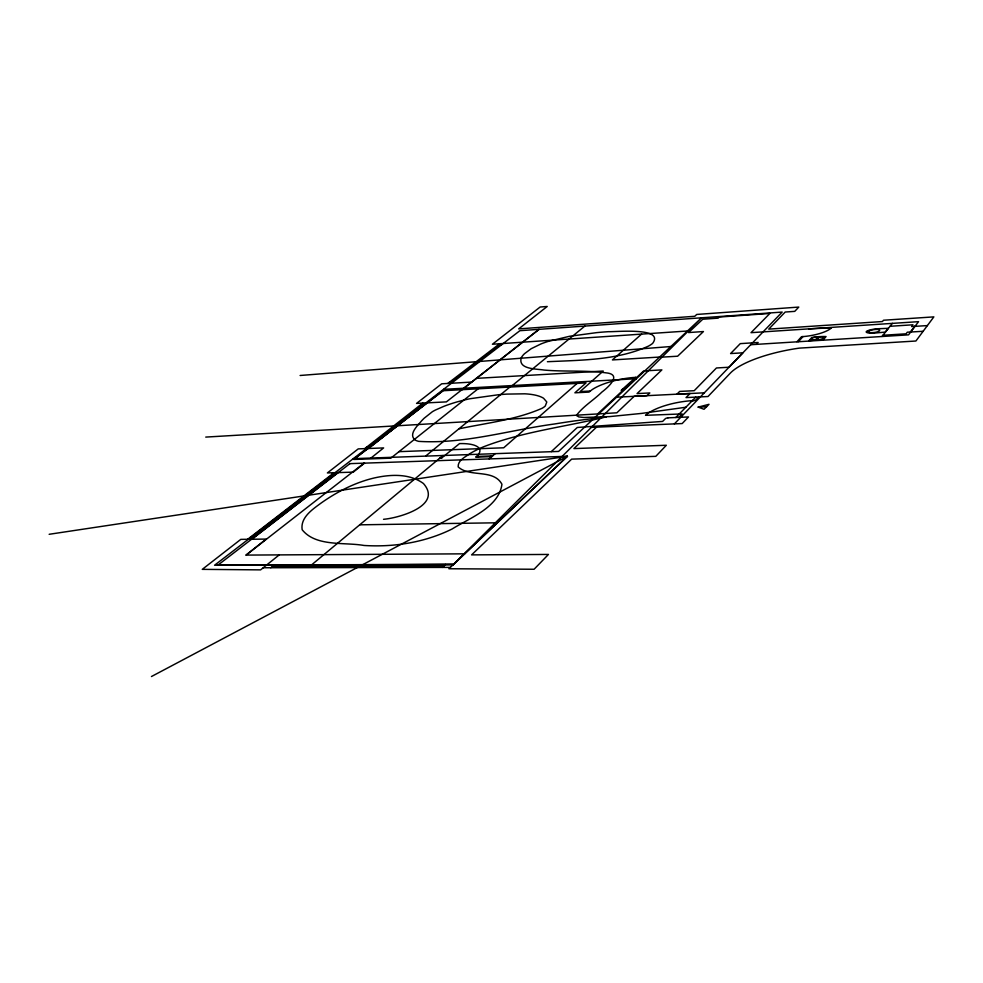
<?xml version="1.0" encoding="UTF-8"?>
<svg xmlns="http://www.w3.org/2000/svg" width="983" height="983" viewBox="0 0 983 983"><rect width="100%" height="100%" fill="white"/><g stroke="black" fill="none" stroke-linecap="round" stroke-linejoin="round"><path stroke-width="1.47" d="M809.169 340.585L823.533 339.528M816.381 339.209L817.893 338.963L816.406 339.282M824.712 336.96L824.368 336.874A22.965 6.574 -9.2 0 0 813.174 337.587L811.786 339.16A3.035 0.86 -9.2 0 0 813.31 339.835M756.443 344.296L758.126 342.489L740.273 343.632L730.59 353.561L742.915 352.811L728.981 367.237L716.447 367.974L694.207 390.706L679.658 391.431L676.968 394.146L690.078 393.495L686.023 397.587L708.006 396.518L730.234 373.221A72.017 21.454 -9.3 0 1 799.277 348.129L915.91 341.015L933.85 316.882L883.496 320.237L882.439 321.539L768.755 329.121L785.196 312.029L794.743 311.365L798.786 307.077L696.738 314.449L694.748 316.293L518.692 328.887L547.212 306.475L540.146 307.015L492.422 344.234L687.473 331.001M808.616 328.875L831.421 327.843L830.574 328.605A23.973 6.684 -9.3 0 1 804.598 336.456L802.288 336.653M910.442 332.008L914.755 326.356M882.009 336.432L892.38 323.346M824.7 337.095L822.931 338.459A3.035 0.86 -9.2 0 1 820.068 339.418A14.77 4.165 -9.2 0 1 813.334 339.823M822.992 340.118L826.052 336.567A24.034 6.881 -9.2 0 0 811.811 337.488L808.665 341.027M798.405 341.679L802.988 336.591L801.526 336.702L796.967 341.765M816.726 339.516L817.5 338.693M674.375 423.894L782.173 312.078L519.896 330.693L214.564 565.237L453.347 564.598L567.424 456.272L349.665 463.644M698.741 396.972L695.35 400.462L692.388 400.585L675.776 417.505M678.786 417.394L682.141 413.929L645.524 415.305L647.207 413.941A38.583 12.066 -10.3 0 1 690.238 400.794L693.863 400.548M692.388 400.585L695.755 397.12M476.264 456.825L477.726 455.35A40.18 12.558 -12.8 0 0 462.796 443.579L459.577 443.579L441.6 458.017M453.274 564.623L701.592 317.804L558.602 451.43L353.29 458.668M442.534 567.424L445.631 564.451M635.792 377.3L621.17 390.398L622.853 390.325M596.497 427.163L573.9 448.592L666.339 445.262L655.796 456.345L571.651 459.135L471.594 554.879L548.44 554.437L534.101 569.255L448.924 568.752L567.424 456.272L49.15 534.297M597.922 413.646L643.668 370.935L661.866 369.891L637.045 393.605L649.812 392.954L646.986 395.645L634.158 396.309L616.869 412.799L205.742 437.091M551.279 451.639L577.304 427.47L662.616 421.424L665.356 418.684A2.163 0.676 -10.5 0 1 667.961 417.861M477.591 457.132L478.438 456.358M641.58 334.097L612.421 359.925L659.581 357.062M577.095 383.407L503.701 447.793L399 451.652M489.178 458.914L495.235 453.618M635.817 377.337L632.462 377.583A36.641 10.85 -11 0 0 591.926 389.796L589.001 392.094L574.883 392.807L586.04 382.915L442.928 390.73L354.789 458.508M489.989 456.702L490.898 455.928M311.537 564.93L443.05 455.448M425.737 456.001L509.882 387.069M512.29 385.557L584.848 326.086M270.743 567.732L274.196 564.906M279.197 554.916L260.606 569.87L202.277 569.354L240.798 539.372L266.172 539.077L246.069 555.088L464.64 553.834M364.558 463.14L353.266 472.135L327.388 472.934L358.242 448.887L383.628 447.916L370.996 458.017M478.094 388.813L390.792 458.176L353.733 459.466L443.112 390.718M368.588 448.481L426.511 402.883M364.754 448.629L422.813 403.079M368.453 447.142L423.071 404.259M461.936 389.686L539.077 329.33L446.368 401.887L416.559 403.399L441.699 383.8L471.668 382.092M246.069 555.088L364.005 463.14M252.066 537.517L334.023 474.175M251.845 539.249L337.931 472.602M247.679 539.286L334.023 472.725M217.796 565.225L349.936 463.632M451.197 382.154L499.978 344.726M447.781 383.456L499.647 343.743M815.915 340.093L816.664 339.971M816.664 340.118L815.951 340.229M151.456 676.525L567.424 456.272M698.151 407.109L709.001 404.308L704.049 409.284L698.151 407.109L706.544 406.778M383.53 519.294C398.373 518.115 443.05 505.79 423.44 483.513C409.346 473.204 390.263 474.347 374.056 478.008C355.01 482.53 337.353 491.635 321.404 502.841C312.754 509.206 300.22 517.377 302.162 529.739C315.875 546.929 344.357 541.989 364.017 545.467C394.158 547.359 424.926 542.444 452.131 528.977C469.727 517.992 498.823 507.388 501.944 484.25C493.441 468.559 469.899 477.738 458.164 466.913C457.722 460.093 465.844 456.726 470.488 453.274A65.787 21.085 -12 0 1 483.685 446.749C523.054 431.562 565.434 426.88 606.216 416.853L574.465 420.933A416.19 157.796 -12.1 0 0 554.326 424.017C509.341 430.075 464.418 444.218 418.758 441.367A32.967 9.855 -12.7 0 1 415.059 439.979C408.129 434.216 417.615 425.664 421.523 420.921A291.373 89.355 -10.3 0 1 424.042 418.328L432.348 411.73A36.42 10.629 -12.5 0 1 435.53 409.985L443.935 406.311A54.532 16.035 -12.4 0 1 456.984 401.936L463.386 400.228A49.113 14.401 -12.4 0 1 470.157 398.705L498.332 394.761A131.439 40.131 -12.6 0 1 506.958 394.097L524.811 393.814A59.263 17.534 -12.3 0 1 533.265 394.736L534.531 394.969A64.19 19.021 -12.3 0 1 543.55 398.238L546.806 401.986L545.295 405.979A21.147 6.254 -11.9 0 1 542.125 408.264C515.866 419.839 486.757 422.936 458.889 428.846M685.815 407.257L641.53 413.413L609.583 416.608L583.816 417.48L578.778 416.915L576.407 415.44C583.042 406.36 593.781 400.106 601.903 392.057C608.01 387.486 622.767 374.302 605.86 372.827C585.364 370.112 564.586 371.893 544.017 370.05C536.792 368.772 517.795 369.596 521.248 357.812A69.449 18.91 -11.3 0 1 524.443 353.745L531.189 348.707L540.748 344.038A39.271 10.604 -11.5 0 1 547.936 341.47L569.501 336.297L596.718 332.623A130.186 36.801 -11.6 0 1 608.674 331.664C614.596 332.107 665.036 326.811 652.626 343.399A33.017 9.044 -11 0 1 648.424 346.139C616.955 360.405 581.26 360.085 547.408 361.719M300.11 375.481L670.873 346.52M498.246 344.824L501.809 344.591M890.057 326.282L912.937 324.795L911.634 326.565L927.411 325.582M882.918 335.277L906.068 333.815L907.297 332.217L923.16 331.283M750.693 344.726L908.538 334.847L918.564 321.662L751.024 332.672L769.861 313.466L719.249 317.042L718.094 318.148L702.771 319.229L688.567 332.561L703.447 331.541L677.631 356.215L659.335 357.296M622.251 389.379L624.045 389.268M815.89 339.172L818.335 339.037M476.264 378.369L603.218 371.033L580.105 391.578L590.218 391.037M449.403 382.252L453.04 382.043M421.142 404.369L424.939 404.148M443.542 389.342L636.394 378.725M616.636 397.193L704.32 392.807M667.961 417.849L688.505 416.952L682.177 423.562L591.361 427.359M439.462 458.447L442.067 457.636L440.409 457.685M366.512 447.228L370.419 447.081M492.618 455.891L476.694 456.444L475.809 457.169L491.819 456.628M332.082 474.224L336.002 474.101M359.704 524.824L497.349 522.784M249.915 537.554L254.081 537.517M266.7 564.93L453.482 564.414L218.103 565.176M272.451 566.343L444.107 565.913M263.235 567.756L450.398 567.4M869.107 330.804A3.809 1.081 -8.7 0 0 868.161 331.959A5.431 1.536 -8.7 0 0 869.144 332.414A7.753 2.187 -8.7 0 0 871.147 332.635A6.869 1.941 -8.7 0 0 873.432 332.561A5.05 1.425 -8.7 0 0 879.552 330.706A5.05 1.425 -8.7 0 0 875.988 329.44A9.093 2.58 -8.7 0 0 873.26 329.735A7.028 1.991 -8.7 0 0 871.036 330.19A5.456 1.548 -8.7 0 0 869.119 330.816M888.3 328.322L885.228 332.107L874.772 333.053A12.091 3.404 -8.7 0 1 871.135 333.176A12.804 3.613 -8.7 0 1 868.063 332.881A8.085 2.285 -8.7 0 1 866.392 332.279A4.645 1.315 -8.7 0 1 867.67 330.73A8.073 2.285 -8.7 0 1 870.606 329.809A11.575 3.281 -8.7 0 1 874.071 329.158A16.342 4.645 -8.7 0 1 878.261 328.727L888.3 328.322"/></g></svg>
